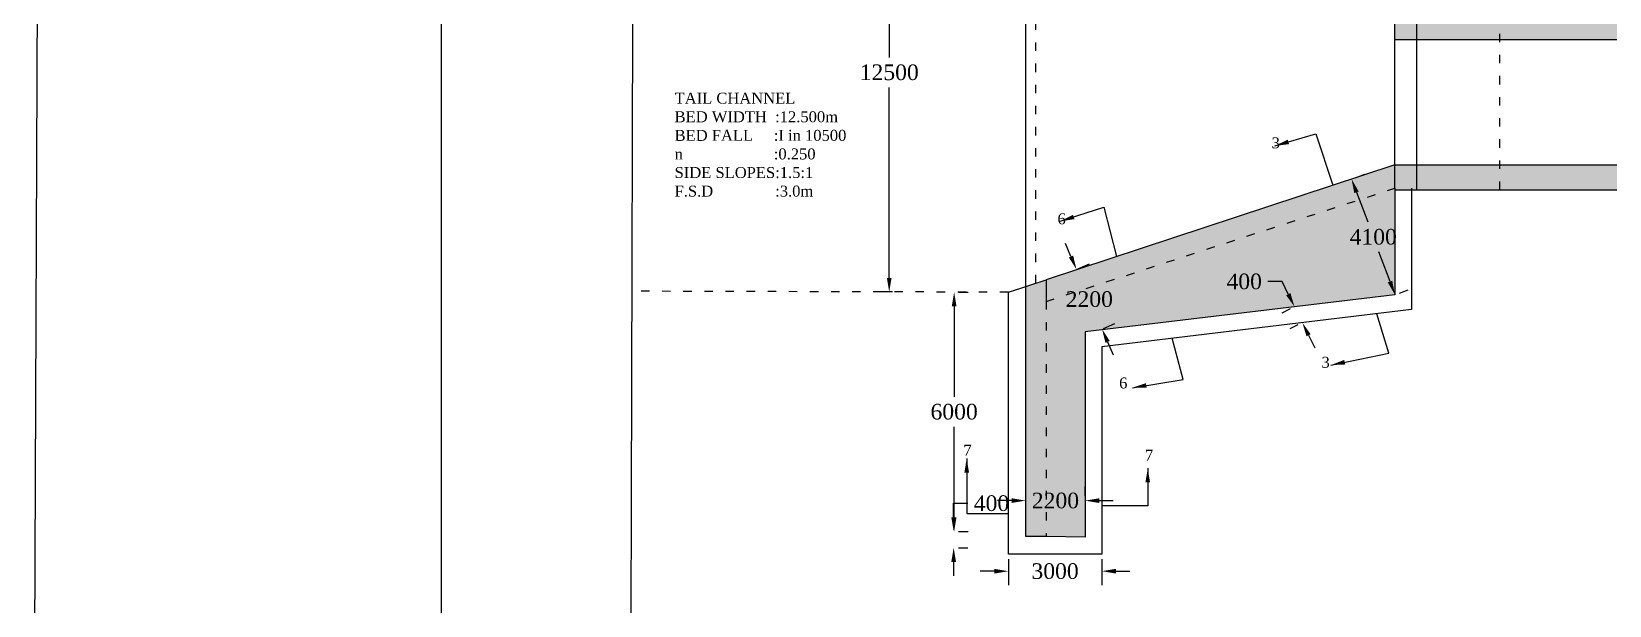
# Model space of a CAD drawing. Header units: inches. Extents: x 221.5 to 296.9, y 45.8 to 97.5.
# Drawn here: x 221.49 to 241.68, y 56.31 to 63.65 of the extents above; entities that cross this region are included whole.
import ezdxf

# ---------------------------------------------------------------- set-up
doc = ezdxf.new("R2010")
doc.units = ezdxf.units.IN
doc.header["$MEASUREMENT"] = 0
doc.linetypes.add('ACAD_ISO03W100', pattern=[30, 12, -18])
doc.layers.add('DIMENSION', color=7, linetype='Continuous')
doc.layers.add('DRAWING', color=7, linetype='Continuous')
doc.styles.get("Standard").update_dxf_attribs({"font": 'TIMES_1.TTF', "height": 0.14})
doc.dimstyles.get("Standard").update_dxf_attribs({"dimtxt": 0.2, "dimasz": 0.18, "dimexe": 0.18, "dimexo": 0.0625, "dimgap": 0.09, "dimtad": 0, "dimtih": 1, "dimtoh": 1, "dimdec": 4, "dimzin": 0, "dimdsep": 46, "dimtxsty": 'Standard', "dimcen": 0.09, "dimadec": 0, "dimazin": 0, "dimtfac": 1, "dimtdec": 4, "dimtofl": 0, "dimtmove": 0, "dimatfit": 3, "dimfxl": 0, "dimtolj": 1, "dimtzin": 0, "dimarcsym": 0})
picture_1 = doc.add_image_def('image1.jpg', size_in_pixel=(7220, 4937))

# ---------------------------------------------------------------- blocks, each defined once
blk = doc.blocks.new('*D49')
at = {"layer": 'Defpoints', "color": 0, "transparency": 16777216}
for p in [(232.569, 67.111), (232.464, 60.32), (232.569, 60.32)]:
    blk.add_point(p, dxfattribs=at)
at = {"layer": 'DIMENSION', "color": 0, "lineweight": -2, "transparency": 16777216}
for p, q in [((232.507, 67.111), (232.284, 67.111)), ((232.464, 66.931), (232.464, 63.32)), ((232.464, 60.5), (232.464, 62.936)), ((232.506, 60.32), (232.284, 60.32))]:
    blk.add_line(p, q, dxfattribs=at)
at = {"layer": 'DIMENSION', "color": 0, "transparency": 16777216}
for points in [[(232.434, 66.931), (232.494, 66.931), (232.464, 67.111)], [(232.434, 60.5), (232.494, 60.5), (232.464, 60.32)]]:
    blk.add_solid(points, dxfattribs=at)
at = {"layer": 'DIMENSION', "color": 0, "transparency": 16777216, "insert": (232.464, 63.128), "char_height": 0.2, "attachment_point": 5}
blk.add_mtext('\\A1;12500', dxfattribs=at)
blk = doc.blocks.new('*D52')
at = {"layer": 'Defpoints', "color": 0, "transparency": 16777216}
for p in [(234.21, 57.651), (234.97, 57.651), (234.97, 57.651)]:
    blk.add_point(p, dxfattribs=at)
at = {"layer": 'DIMENSION', "color": 0, "lineweight": -2, "transparency": 16777216}
for p, q in [((234.21, 57.714), (234.21, 57.831)), ((234.97, 57.714), (234.97, 57.831)), ((234.03, 57.651), (233.85, 57.651)), ((235.15, 57.651), (235.33, 57.651))]:
    blk.add_line(p, q, dxfattribs=at)
at = {"layer": 'DIMENSION', "color": 0, "transparency": 16777216}
for points in [[(234.03, 57.681), (234.03, 57.621), (234.21, 57.651)], [(235.15, 57.681), (235.15, 57.621), (234.97, 57.651)]]:
    blk.add_solid(points, dxfattribs=at)
at = {"layer": 'DIMENSION', "color": 0, "transparency": 16777216, "insert": (234.59, 57.651), "char_height": 0.2, "attachment_point": 5}
blk.add_mtext('\\A1;2200', dxfattribs=at)
blk = doc.blocks.new('*D53')
at = {"layer": 'Defpoints', "color": 0, "transparency": 16777216}
for p in [(233.988, 56.966), (235.183, 56.966), (235.183, 56.748)]:
    blk.add_point(p, dxfattribs=at)
at = {"layer": 'DIMENSION', "color": 0, "lineweight": -2, "transparency": 16777216}
for p, q in [((233.808, 56.748), (233.628, 56.748)), ((233.988, 56.904), (233.988, 56.568)), ((235.183, 56.904), (235.183, 56.568)), ((235.363, 56.748), (235.543, 56.748))]:
    blk.add_line(p, q, dxfattribs=at)
at = {"layer": 'DIMENSION', "color": 0, "transparency": 16777216}
for points in [[(233.808, 56.778), (233.808, 56.718), (233.988, 56.748)], [(235.363, 56.778), (235.363, 56.718), (235.183, 56.748)]]:
    blk.add_solid(points, dxfattribs=at)
at = {"layer": 'DIMENSION', "color": 0, "transparency": 16777216, "insert": (234.585, 56.748), "char_height": 0.2, "attachment_point": 5}
blk.add_mtext('\\A1;3000', dxfattribs=at)
blk = doc.blocks.new('*D54')
at = {"layer": 'Defpoints', "color": 0, "transparency": 16777216}
for p in [(233.285, 57.257), (233.288, 57.257), (233.285, 57.048)]:
    blk.add_point(p, dxfattribs=at)
at = {"layer": 'DIMENSION', "color": 0, "lineweight": -2, "transparency": 16777216}
for p, q in [((233.288, 57.437), (233.288, 57.617)), ((233.288, 57.617), (233.468, 57.617)), ((233.348, 57.257), (233.468, 57.257)), ((233.348, 57.048), (233.468, 57.048)), ((233.288, 56.868), (233.288, 56.688))]:
    blk.add_line(p, q, dxfattribs=at)
at = {"layer": 'DIMENSION', "color": 0, "transparency": 16777216}
for points in [[(233.258, 57.437), (233.318, 57.437), (233.288, 57.257)], [(233.258, 56.868), (233.318, 56.868), (233.288, 57.048)]]:
    blk.add_solid(points, dxfattribs=at)
at = {"layer": 'DIMENSION', "color": 0, "transparency": 16777216, "insert": (233.772, 57.617), "char_height": 0.2, "attachment_point": 5}
blk.add_mtext('\\A1;400', dxfattribs=at)
blk = doc.blocks.new('*D55')
at = {"layer": 'Defpoints', "color": 0, "transparency": 16777216}
for p in [(233.293, 60.318), (233.294, 60.318), (233.285, 57.257)]:
    blk.add_point(p, dxfattribs=at)
at = {"layer": 'DIMENSION', "color": 0, "lineweight": -2, "transparency": 16777216}
for p, q in [((233.294, 60.138), (233.294, 58.979)), ((233.355, 60.318), (233.474, 60.318)), ((233.294, 57.437), (233.294, 58.596)), ((233.348, 57.257), (233.474, 57.257))]:
    blk.add_line(p, q, dxfattribs=at)
at = {"layer": 'DIMENSION', "color": 0, "transparency": 16777216}
for points in [[(233.264, 60.138), (233.324, 60.138), (233.294, 60.318)], [(233.264, 57.437), (233.324, 57.437), (233.294, 57.257)]]:
    blk.add_solid(points, dxfattribs=at)
at = {"layer": 'DIMENSION', "color": 0, "transparency": 16777216, "insert": (233.294, 58.787), "char_height": 0.2, "attachment_point": 5}
blk.add_mtext('\\A1;6000', dxfattribs=at)
blk = doc.blocks.new('*D56')
at = {"layer": 'Defpoints', "color": 0, "transparency": 16777216}
for p in [(234.82, 60.59), (234.859, 60.607), (235.146, 59.829)]:
    blk.add_point(p, dxfattribs=at)
at = {"layer": 'DIMENSION', "color": 0, "lineweight": -2, "transparency": 16777216}
for p, q in [((234.788, 60.773), (234.717, 60.938)), ((234.877, 60.615), (235.025, 60.678)), ((235.204, 59.854), (235.351, 59.917)), ((235.257, 59.681), (235.328, 59.516))]:
    blk.add_line(p, q, dxfattribs=at)
at = {"layer": 'DIMENSION', "color": 0, "transparency": 16777216}
for points in [[(234.816, 60.785), (234.761, 60.761), (234.859, 60.607)], [(235.284, 59.693), (235.229, 59.669), (235.186, 59.846)]]:
    blk.add_solid(points, dxfattribs=at)
at = {"layer": 'DIMENSION', "color": 0, "transparency": 16777216, "insert": (235.023, 60.227), "char_height": 0.2, "attachment_point": 5}
blk.add_mtext('\\A1;2200', dxfattribs=at)
blk = doc.blocks.new('*D57')
at = {"layer": 'Defpoints', "color": 0, "transparency": 16777216}
for p in [(238.377, 61.763), (238.377, 61.763), (238.932, 60.284)]:
    blk.add_point(p, dxfattribs=at)
at = {"layer": 'DIMENSION', "color": 0, "lineweight": -2, "transparency": 16777216}
for p, q in [((238.436, 61.785), (238.546, 61.826)), ((238.44, 61.594), (238.583, 61.215)), ((238.869, 60.453), (238.726, 60.832)), ((238.99, 60.306), (239.1, 60.347))]:
    blk.add_line(p, q, dxfattribs=at)
at = {"layer": 'DIMENSION', "color": 0, "transparency": 16777216}
for points in [[(238.468, 61.605), (238.412, 61.584), (238.377, 61.763)], [(238.897, 60.463), (238.84, 60.442), (238.932, 60.284)]]:
    blk.add_solid(points, dxfattribs=at)
at = {"layer": 'DIMENSION', "color": 0, "transparency": 16777216, "insert": (238.654, 61.024), "char_height": 0.2, "attachment_point": 5}
blk.add_mtext('\\A1;4100', dxfattribs=at)
blk = doc.blocks.new('*D58')
at = {"layer": 'Defpoints', "color": 0, "transparency": 16777216}
for p in [(237.647, 60.13), (237.647, 60.13), (237.748, 59.927)]:
    blk.add_point(p, dxfattribs=at)
at = {"layer": 'DIMENSION', "color": 0, "lineweight": -2, "transparency": 16777216}
for p, q in [((237.488, 60.453), (237.308, 60.453)), ((237.568, 60.291), (237.488, 60.453)), ((237.591, 60.102), (237.486, 60.05)), ((237.691, 59.9), (237.586, 59.848)), ((237.827, 59.766), (237.907, 59.605))]:
    blk.add_line(p, q, dxfattribs=at)
at = {"layer": 'DIMENSION', "color": 0, "transparency": 16777216}
for points in [[(237.595, 60.305), (237.541, 60.278), (237.647, 60.13)], [(237.854, 59.779), (237.8, 59.753), (237.748, 59.927)]]:
    blk.add_solid(points, dxfattribs=at)
at = {"layer": 'DIMENSION', "color": 0, "transparency": 16777216, "insert": (237.004, 60.453), "char_height": 0.2, "attachment_point": 5}
blk.add_mtext('\\A1;400', dxfattribs=at)

msp = doc.modelspace()

# ---------------------------------------------------------------- hatches: boundary and pattern name
at = {"layer": 'DRAWING'}
h = msp.add_hatch(dxfattribs=at)
h.set_pattern_fill('AR-CONC', color=256, scale=0.05, style=0)
h.set_pattern_definition([(50, (0, 0), (0.3586301, -0.03137607), [0.0375, -0.4125]), (355, (0, 0), (-0.06937567, 0.37609607), [0.03, -0.33]), (100.4514, (0.0299, -0.0026), (0.2892547, 0.34471977), [0.0318701, -0.35057106]), (46.1842, (0, 0.1), (0.5336205, -0.0827595), [0.05625, -0.61875]), (96.6356, (0.04447, 0.0931), (0.4673314, 0.4870589), [0.0478051, -0.5258565]), (351.1842, (0, 0.1), (0.467331, 0.4870593), [0.045, -0.495]), (21, (0.05, 0.075), (0.29845353, -0.20130945), [0.0375, -0.4125]), (326, (0.05, 0.075), (0.12165767, 0.362575), [0.03, -0.33]), (71.4514, (0.07487, 0.05822), (0.4201113, 0.16126525), [0.0318701, -0.35057106]), (37.5, (0, 0), (0.00607993, 0.16644693), [0, -0.326, 0, -0.335, 0, -0.33125]), (7.5, (0, 0), (0.13153477, 0.19720586), [0, -0.191, 0, -0.3185, 0, -0.12625]), (327.5, (-0.1115, 0), (0.26691122, -0.011277436), [0, -0.125, 0, -0.39, 0, -0.5175]), (317.5, (-0.1615, 0), (0.29159308, 0.0500525), [0, -0.1625, 0, -0.259, 0, -0.3675])])
h.paths.add_polyline_path([(238.93173, 61.64773), (234.47003, 60.19862), (234.47003, 57.19182), (234.97017, 57.18318), (234.97017, 59.8083), (238.93173, 60.28427)])
h.paths.add_polyline_path([(238.93173, 61.64773), (238.93173, 61.94577), (234.47003, 60.47513), (234.47003, 60.19862)])
h.paths.add_polyline_path([(234.47003, 60.47513), (234.20989, 60.38954), (234.20989, 57.19182), (234.47003, 57.19182)])
h.paths.add_polyline_path([(240.27163, 61.94577), (239.21112, 61.94577), (239.21112, 61.62455), (240.27163, 61.62455)])
h.paths.add_polyline_path([(239.21112, 61.94577), (238.93173, 61.94577), (238.93173, 61.64773), (238.93173, 61.62455), (239.21112, 61.62455)])
h.paths.add_polyline_path([(255.06076, 61.94577), (240.27163, 61.94577), (240.27163, 61.62455), (255.06076, 61.62455)])
h.paths.add_polyline_path([(255.06076, 63.7501), (240.27163, 63.7501), (240.27163, 63.55043), (255.06076, 63.55043)])
h.paths.add_polyline_path([(240.27163, 63.7501), (239.21112, 63.7501), (239.21112, 63.55043), (240.27163, 63.55043)])
h.paths.add_polyline_path([(239.21112, 63.7501), (238.93173, 63.7501), (238.93173, 63.55043), (239.21112, 63.55043)])

# ---------------------------------------------------------------- linework, layer by layer
at = {"layer": 'DIMENSION'}
msp.add_lwpolyline([(226.739, 96.58644), (292.83485, 96.58644), (292.83485, 48.2), (226.739, 48.2)], close=True, dxfattribs=at)
at = {"layer": 'DRAWING'}
for p, q in [((238.93173, 61.94577), (234.47003, 60.47513)), ((238.93173, 61.64773), (238.93173, 61.94577)), ((233.98775, 60.31645), (234.47003, 60.47513)), ((234.211, 60.39147), (234.20989, 60.38954)), ((234.20989, 57.19182), (234.20989, 60.38954)), ((234.47003, 60.47513), (234.47003, 60.19862)), ((234.47003, 57.19182), (234.20989, 57.19182))]:
    msp.add_line(p, q, dxfattribs=at)
at = {"layer": 'DRAWING', "linetype": 'ACAD_ISO03W100', "ltscale": 0.009}
for p, q in [((234.47003, 60.19862), (238.93173, 61.64773)), ((234.47003, 60.47513), (234.47003, 57.19182))]:
    msp.add_line(p, q, dxfattribs=at)
at = {"layer": 'DRAWING', "ltscale": 0.005}
for p, q in [((239.1447, 61.64773), (239.1447, 60.09535)), ((239.1447, 60.09535), (235.18315, 59.61938)), ((235.18315, 59.61938), (235.18315, 56.96649))]:
    msp.add_line(p, q, dxfattribs=at)
at = {"layer": 'DRAWING'}
for points in [[(233.67957, 76.00985), (280.31792, 76.00985), (280.31792, 63.7501), (280.31792, 54.60779), (229.1608, 54.60779), (229.18437, 63.7501)], [(234.20989, 60.38954), (234.20989, 63.7501)], [(238.93173, 61.94577), (238.93173, 63.7501)], [(239.21112, 61.62455), (239.21112, 63.7501)], [(233.98775, 56.96649), (233.98775, 60.31645)], [(235.18315, 56.96649), (233.98775, 56.96649)]]:
    msp.add_lwpolyline(points, dxfattribs=at)
at = {"layer": 'DRAWING', "linetype": 'ACAD_ISO03W100', "ltscale": 0.009}
for points in [[(234.33996, 60.43233), (234.33996, 63.7501)], [(240.27163, 61.62455), (240.27163, 63.7501)], [(233.98775, 60.31645), (229.17555, 60.32886)]]:
    msp.add_lwpolyline(points, dxfattribs=at)
at = {"layer": 'DRAWING', "ltscale": 0.005}
for points in [[(238.93173, 63.55043), (269.29548, 63.55043)], [(238.93173, 61.94577), (269.29548, 61.94577)], [(238.93173, 61.64773), (238.93173, 60.28427), (234.97017, 59.8083), (234.97017, 57.18318), (234.47003, 57.19182)], [(238.93173, 61.62455), (269.29548, 61.62455)]]:
    msp.add_lwpolyline(points, dxfattribs=at)

# ---------------------------------------------------------------- texts
at = {"layer": 'DIMENSION'}
for s, p in [('TAIL CHANNEL', (229.71877, 62.72807)), ('BED WIDTH  :12.500m', (229.71877, 62.49036)), ('BED FALL     :I in 10500', (229.71877, 62.25265)), ('n                      :0.250', (229.71877, 62.01494)), ('3', (237.35453, 62.15679)), ('SIDE SLOPES:1.5:1', (229.71877, 61.77724)), ('F.S.D               :3.0m', (229.71877, 61.53953)), ('6', (234.6163, 61.18531)), ('3', (237.99251, 59.3502)), ('6', (235.4046, 59.08553)), ('7', (233.41234, 58.22538)), ('7', (235.73365, 58.16068))]:
    msp.add_text(s, height=0.14, dxfattribs=at).set_placement(p)

# ---------------------------------------------------------------- dimensions: what is measured, and where the dimension line sits
dim = msp.add_linear_dim(base=(232.46425, 60.32011), p1=(232.56915, 67.11066), p2=(232.56879, 60.32011), angle=90, text='12500', dimstyle='Standard', dxfattribs=at)
dim.commit()
dim.dimension.update_dxf_attribs({"geometry": '*D49', "text_midpoint": (232.46425, 63.12823), "dimtype": 160})
for p1, p2, distance, text, picture, middle in [((238.93173, 60.28427), (238.37713, 61.76297), 0, '4100', '*D57', (238.65443, 61.02362)), ((235.14613, 59.82944), (234.81963, 60.59036), -0.04315, '2200', '*D56', (235.02253, 60.22691)), ((237.7475, 59.92748), (237.64745, 60.12996), 0, '400', '*D58', (237.00406, 60.45271))]:
    dim = msp.add_aligned_dim(p1=p1, p2=p2, distance=distance, text=text, dimstyle='Standard', dxfattribs=at)
    dim.commit()
    dim.dimension.update_dxf_attribs({"geometry": picture, "text_midpoint": middle})
for base, p1, p2, text, picture, middle in [((233.29371, 60.31824), (233.285, 57.25669), (233.2929, 60.31824), '6000', '*D55', (233.29371, 58.78747)), ((233.28822, 57.25669), (233.285, 57.04791), (233.285, 57.25669), '400', '*D54', (233.77214, 57.61669))]:
    dim = msp.add_linear_dim(base=base, p1=p1, p2=p2, angle=90, text=text, dimstyle='Standard', dxfattribs=at)
    dim.commit()
    dim.dimension.update_dxf_attribs({"geometry": picture, "text_midpoint": middle})
for base, p1, p2, text, picture, middle in [((234.97017, 57.65121), (234.20989, 57.65121), (234.97017, 57.65121), '2200', '*D52', (234.59003, 57.65121)), ((235.18315, 56.74764), (233.98775, 56.96649), (235.18315, 56.96649), '3000', '*D53', (234.58545, 56.74764))]:
    dim = msp.add_linear_dim(base=base, p1=p1, p2=p2, text=text, dimstyle='Standard', dxfattribs=at)
    dim.commit()
    dim.dimension.update_dxf_attribs({"geometry": picture, "text_midpoint": middle})

# ---------------------------------------------------------------- pictures from other files: only their frames are drawn
at = {"linetype": 'ACAD_ISO03W100'}
image = msp.add_image(picture_1, insert=(221.49464, 46.13772), size_in_units=(75.15433, 51.39016), rotation=-0.2479613, dxfattribs=dict(at, fade=30))
image.dxf.flags = 7

# ---------------------------------------------------------------- leaders
at = {"layer": 'DIMENSION'}
for points in [[(237.39635, 62.1883), (237.91917, 62.34188), (238.13617, 61.68355)], [(234.65222, 61.22414), (235.20925, 61.40279), (235.37189, 60.77239)], [(238.11268, 59.38449), (238.85489, 59.53853), (238.70045, 60.04197)], [(235.57313, 59.09501), (236.22177, 59.20055), (236.08338, 59.72754)], [(233.45488, 58.19004), (233.45488, 57.48574), (233.98775, 57.48574)], [(235.77024, 58.06408), (235.77024, 57.58372), (235.18315, 57.58372)]]:
    msp.add_leader(points, dimstyle='Standard', override={"dimgap": 0.09, "dimtad": 0}, dxfattribs=at)

doc.saveas('drawing.dxf')
